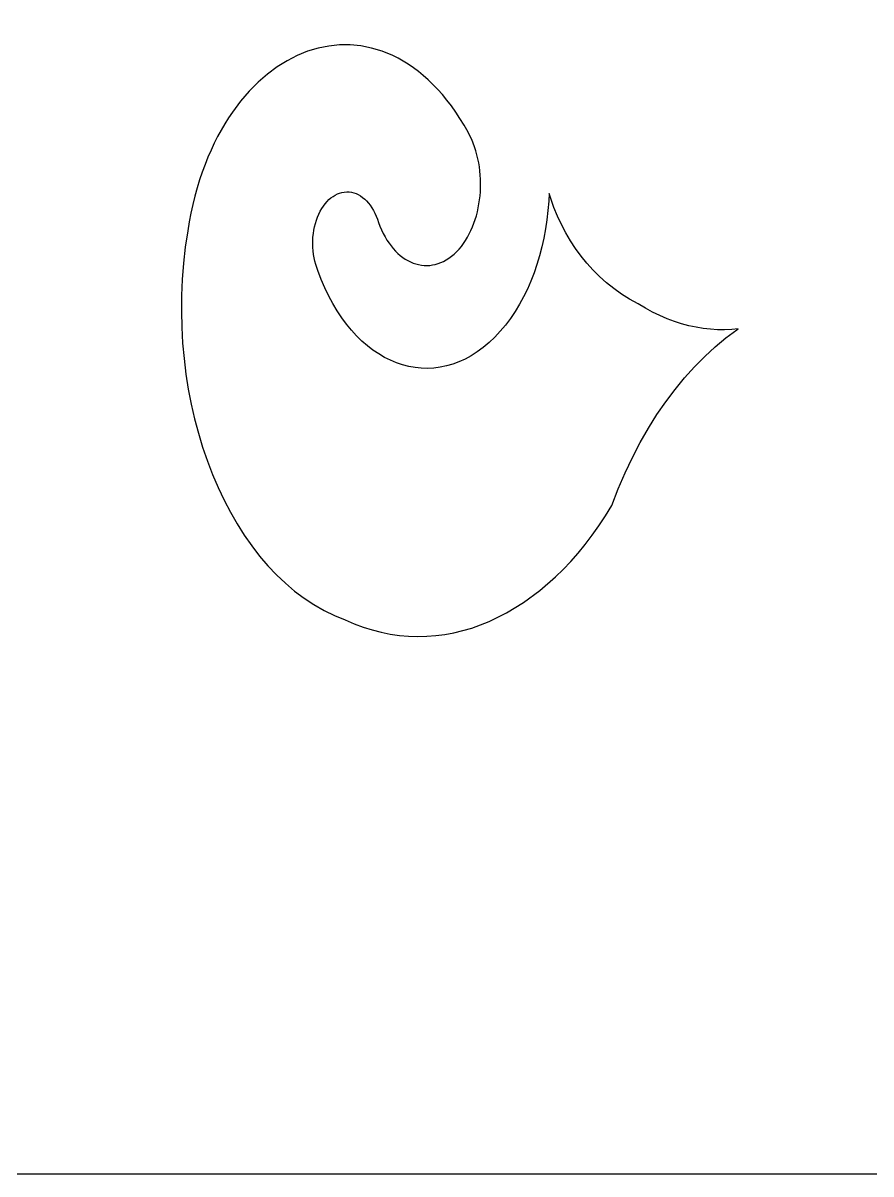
# Model space of a CAD drawing. Header units: centimetres. Extents: x 19.85 to 27, y 2.62 to 9.
# Drawn here: x 21.744 to 22.529, y 2.62 to 3.686 of the extents above; entities that cross this region are included whole.
import ezdxf

# ---------------------------------------------------------------- set-up
doc = ezdxf.new("R2010")
doc.units = ezdxf.units.CM
doc.header["$MEASUREMENT"] = 0
doc.layers.add('layer 1', color=7, linetype='Continuous')

msp = doc.modelspace()

# ---------------------------------------------------------------- linework, layer by layer
at = {"layer": 'layer 1', "color": 250, "lineweight": 30}
for points, knots in [([(26.99842, 2.62034), (26.99842, 2.62034), (19.84833, 2.62034), (19.84833, 2.62034), (19.84833, 2.62034), (19.84833, 2.62034), (19.84833, 9.00077), (19.84833, 9.00077), (19.84833, 9.00077), (19.84833, 9.00077), (26.99978, 9.00077), (26.99978, 9.00077), (26.99978, 9.00077), (26.99978, 9.00077), (26.99978, 2.62034), (26.99978, 2.62034), (26.99978, 2.62034), (26.99978, 2.62034), (26.99842, 2.62034), (26.99842, 2.62034)], [0, 0, 0, 0, 0.1666667, 0.1666667, 0.1666667, 0.1666667, 0.3333333, 0.3333333, 0.3333333, 0.3333333, 0.5, 0.5, 0.5, 0.5, 0.6666667, 0.6666667, 0.6666667, 0.6666667, 1, 1, 1, 1]), ([(22.40617, 3.40276), (22.40617, 3.40276), (22.40486, 3.40189), (22.40486, 3.40189), (22.40486, 3.40189), (22.40486, 3.40189), (22.39473, 3.39433), (22.39473, 3.39433), (22.39473, 3.39433), (22.39473, 3.39433), (22.38482, 3.38611), (22.38482, 3.38611), (22.38482, 3.38611), (22.38482, 3.38611), (22.37514, 3.37723), (22.37514, 3.37723), (22.37514, 3.37723), (22.37514, 3.37723), (22.36572, 3.3677), (22.36572, 3.3677), (22.36572, 3.3677), (22.36572, 3.3677), (22.35656, 3.35755), (22.35656, 3.35755), (22.35656, 3.35755), (22.35656, 3.35755), (22.34769, 3.34676), (22.34769, 3.34676), (22.34769, 3.34676), (22.34769, 3.34676), (22.33913, 3.33536), (22.33913, 3.33536), (22.33913, 3.33536), (22.33913, 3.33536), (22.33088, 3.32335), (22.33088, 3.32335), (22.33088, 3.32335), (22.33088, 3.32335), (22.32296, 3.31075), (22.32296, 3.31075), (22.32296, 3.31075), (22.32296, 3.31075), (22.31541, 3.29757), (22.31541, 3.29757), (22.31541, 3.29757), (22.31541, 3.29757), (22.30823, 3.28381), (22.30823, 3.28381), (22.30823, 3.28381), (22.30823, 3.28381), (22.30143, 3.26949), (22.30143, 3.26949), (22.30143, 3.26949), (22.30143, 3.26949), (22.29504, 3.25461), (22.29504, 3.25461), (22.29504, 3.25461), (22.29504, 3.25461), (22.28907, 3.2392), (22.28907, 3.2392), (22.28907, 3.2392), (22.28907, 3.2392), (22.28322, 3.22967), (22.28322, 3.22967), (22.28322, 3.22967), (22.28322, 3.22967), (22.27715, 3.2205), (22.27715, 3.2205), (22.27715, 3.2205), (22.27715, 3.2205), (22.2709, 3.21169), (22.2709, 3.21169), (22.2709, 3.21169), (22.2709, 3.21169), (22.26446, 3.20324), (22.26446, 3.20324), (22.26446, 3.20324), (22.26446, 3.20324), (22.25784, 3.19516), (22.25784, 3.19516), (22.25784, 3.19516), (22.25784, 3.19516), (22.25105, 3.18746), (22.25105, 3.18746), (22.25105, 3.18746), (22.25105, 3.18746), (22.2441, 3.18013), (22.2441, 3.18013), (22.2441, 3.18013), (22.2441, 3.18013), (22.237, 3.17318), (22.237, 3.17318), (22.237, 3.17318), (22.237, 3.17318), (22.22235, 3.16046), (22.22235, 3.16046), (22.22235, 3.16046), (22.22235, 3.16046), (22.20721, 3.14932), (22.20721, 3.14932), (22.20721, 3.14932), (22.20721, 3.14932), (22.1916, 3.13981), (22.1916, 3.13981), (22.1916, 3.13981), (22.1916, 3.13981), (22.17562, 3.13196), (22.17562, 3.13196), (22.17562, 3.13196), (22.17562, 3.13196), (22.16751, 3.12867), (22.16751, 3.12867), (22.16751, 3.12867), (22.16751, 3.12867), (22.15934, 3.12581), (22.15934, 3.12581), (22.15934, 3.12581), (22.15934, 3.12581), (22.15109, 3.12339), (22.15109, 3.12339), (22.15109, 3.12339), (22.15109, 3.12339), (22.14279, 3.1214), (22.14279, 3.1214), (22.14279, 3.1214), (22.14279, 3.1214), (22.13445, 3.11986), (22.13445, 3.11986), (22.13445, 3.11986), (22.13445, 3.11986), (22.12607, 3.11876), (22.12607, 3.11876), (22.12607, 3.11876), (22.12607, 3.11876), (22.11767, 3.11811), (22.11767, 3.11811), (22.11767, 3.11811), (22.11767, 3.11811), (22.10924, 3.11792), (22.10924, 3.11792), (22.10924, 3.11792), (22.10924, 3.11792), (22.1008, 3.1182), (22.1008, 3.1182), (22.1008, 3.1182), (22.1008, 3.1182), (22.09235, 3.11894), (22.09235, 3.11894), (22.09235, 3.11894), (22.09235, 3.11894), (22.08391, 3.12015), (22.08391, 3.12015), (22.08391, 3.12015), (22.08391, 3.12015), (22.07549, 3.12184), (22.07549, 3.12184), (22.07549, 3.12184), (22.07549, 3.12184), (22.06709, 3.124), (22.06709, 3.124), (22.06709, 3.124), (22.06709, 3.124), (22.05872, 3.12667), (22.05872, 3.12667), (22.05872, 3.12667), (22.05872, 3.12667), (22.05038, 3.1298), (22.05038, 3.1298), (22.05038, 3.1298), (22.05038, 3.1298), (22.0421, 3.13345), (22.0421, 3.13345), (22.0421, 3.13345), (22.0421, 3.13345), (22.0322, 3.13742), (22.0322, 3.13742), (22.0322, 3.13742), (22.0322, 3.13742), (22.02256, 3.14209), (22.02256, 3.14209), (22.02256, 3.14209), (22.02256, 3.14209), (22.01317, 3.14744), (22.01317, 3.14744), (22.01317, 3.14744), (22.01317, 3.14744), (22.00407, 3.15345), (22.00407, 3.15345), (22.00407, 3.15345), (22.00407, 3.15345), (21.99523, 3.16007), (21.99523, 3.16007), (21.99523, 3.16007), (21.99523, 3.16007), (21.98669, 3.16731), (21.98669, 3.16731), (21.98669, 3.16731), (21.98669, 3.16731), (21.97844, 3.17513), (21.97844, 3.17513), (21.97844, 3.17513), (21.97844, 3.17513), (21.97051, 3.18351), (21.97051, 3.18351), (21.97051, 3.18351), (21.97051, 3.18351), (21.96288, 3.19243), (21.96288, 3.19243), (21.96288, 3.19243), (21.96288, 3.19243), (21.95559, 3.20186), (21.95559, 3.20186), (21.95559, 3.20186), (21.95559, 3.20186), (21.94863, 3.21179), (21.94863, 3.21179), (21.94863, 3.21179), (21.94863, 3.21179), (21.94202, 3.22218), (21.94202, 3.22218), (21.94202, 3.22218), (21.94202, 3.22218), (21.93575, 3.23302), (21.93575, 3.23302), (21.93575, 3.23302), (21.93575, 3.23302), (21.92985, 3.24429), (21.92985, 3.24429), (21.92985, 3.24429), (21.92985, 3.24429), (21.92432, 3.25595), (21.92432, 3.25595), (21.92432, 3.25595), (21.92432, 3.25595), (21.91917, 3.268), (21.91917, 3.268), (21.91917, 3.268), (21.91917, 3.268), (21.91441, 3.28039), (21.91441, 3.28039), (21.91441, 3.28039), (21.91441, 3.28039), (21.91006, 3.29313), (21.91006, 3.29313), (21.91006, 3.29313), (21.91006, 3.29313), (21.90611, 3.30617), (21.90611, 3.30617), (21.90611, 3.30617), (21.90611, 3.30617), (21.90258, 3.3195), (21.90258, 3.3195), (21.90258, 3.3195), (21.90258, 3.3195), (21.89948, 3.33309), (21.89948, 3.33309), (21.89948, 3.33309), (21.89948, 3.33309), (21.8968, 3.34692), (21.8968, 3.34692), (21.8968, 3.34692), (21.8968, 3.34692), (21.89459, 3.36098), (21.89459, 3.36098), (21.89459, 3.36098), (21.89459, 3.36098), (21.89282, 3.37523), (21.89282, 3.37523), (21.89282, 3.37523), (21.89282, 3.37523), (21.89152, 3.38964), (21.89152, 3.38964), (21.89152, 3.38964), (21.89152, 3.38964), (21.8907, 3.40422), (21.8907, 3.40422), (21.8907, 3.40422), (21.8907, 3.40422), (21.89036, 3.41891), (21.89036, 3.41891), (21.89036, 3.41891), (21.89036, 3.41891), (21.8905, 3.43372), (21.8905, 3.43372), (21.8905, 3.43372), (21.8905, 3.43372), (21.89114, 3.4486), (21.89114, 3.4486), (21.89114, 3.4486), (21.89114, 3.4486), (21.89231, 3.46354), (21.89231, 3.46354), (21.89231, 3.46354), (21.89231, 3.46354), (21.89399, 3.47852), (21.89399, 3.47852), (21.89399, 3.47852), (21.89399, 3.47852), (21.8962, 3.49351), (21.8962, 3.49351), (21.8962, 3.49351), (21.8962, 3.49351), (21.89762, 3.50183), (21.89762, 3.50183), (21.89762, 3.50183), (21.89762, 3.50183), (21.8992, 3.50997), (21.8992, 3.50997), (21.8992, 3.50997), (21.8992, 3.50997), (21.90097, 3.51792), (21.90097, 3.51792), (21.90097, 3.51792), (21.90097, 3.51792), (21.9029, 3.52568), (21.9029, 3.52568), (21.9029, 3.52568), (21.9029, 3.52568), (21.905, 3.53325), (21.905, 3.53325), (21.905, 3.53325), (21.905, 3.53325), (21.90727, 3.54063), (21.90727, 3.54063), (21.90727, 3.54063), (21.90727, 3.54063), (21.90968, 3.54781), (21.90968, 3.54781), (21.90968, 3.54781), (21.90968, 3.54781), (21.91225, 3.5548), (21.91225, 3.5548), (21.91225, 3.5548), (21.91225, 3.5548), (21.91496, 3.56159), (21.91496, 3.56159), (21.91496, 3.56159), (21.91496, 3.56159), (21.91781, 3.56818), (21.91781, 3.56818), (21.91781, 3.56818), (21.91781, 3.56818), (21.9208, 3.57457), (21.9208, 3.57457), (21.9208, 3.57457), (21.9208, 3.57457), (21.92392, 3.58077), (21.92392, 3.58077), (21.92392, 3.58077), (21.92392, 3.58077), (21.92717, 3.58675), (21.92717, 3.58675), (21.92717, 3.58675), (21.92717, 3.58675), (21.93055, 3.59254), (21.93055, 3.59254), (21.93055, 3.59254), (21.93055, 3.59254), (21.93404, 3.5981), (21.93404, 3.5981), (21.93404, 3.5981), (21.93404, 3.5981), (21.93765, 3.60347), (21.93765, 3.60347), (21.93765, 3.60347), (21.93765, 3.60347), (21.9452, 3.61358), (21.9452, 3.61358), (21.9452, 3.61358), (21.9452, 3.61358), (21.95314, 3.62283), (21.95314, 3.62283), (21.95314, 3.62283), (21.95314, 3.62283), (21.96145, 3.63122), (21.96145, 3.63122), (21.96145, 3.63122), (21.96145, 3.63122), (21.97009, 3.63873), (21.97009, 3.63873), (21.97009, 3.63873), (21.97009, 3.63873), (21.97902, 3.64535), (21.97902, 3.64535), (21.97902, 3.64535), (21.97902, 3.64535), (21.98821, 3.65106), (21.98821, 3.65106), (21.98821, 3.65106), (21.98821, 3.65106), (21.99763, 3.65586), (21.99763, 3.65586), (21.99763, 3.65586), (21.99763, 3.65586), (22.00722, 3.65973), (22.00722, 3.65973), (22.00722, 3.65973), (22.00722, 3.65973), (22.01696, 3.66266), (22.01696, 3.66266), (22.01696, 3.66266), (22.01696, 3.66266), (22.02681, 3.66463), (22.02681, 3.66463), (22.02681, 3.66463), (22.02681, 3.66463), (22.03675, 3.66564), (22.03675, 3.66564), (22.03675, 3.66564), (22.03675, 3.66564), (22.04671, 3.66566), (22.04671, 3.66566), (22.04671, 3.66566), (22.04671, 3.66566), (22.05668, 3.6647), (22.05668, 3.6647), (22.05668, 3.6647), (22.05668, 3.6647), (22.06661, 3.66273), (22.06661, 3.66273), (22.06661, 3.66273), (22.06661, 3.66273), (22.07647, 3.65973), (22.07647, 3.65973), (22.07647, 3.65973), (22.07647, 3.65973), (22.08623, 3.65571), (22.08623, 3.65571), (22.08623, 3.65571), (22.08623, 3.65571), (22.09105, 3.6533), (22.09105, 3.6533), (22.09105, 3.6533), (22.09105, 3.6533), (22.09583, 3.65064), (22.09583, 3.65064), (22.09583, 3.65064), (22.09583, 3.65064), (22.10058, 3.64771), (22.10058, 3.64771), (22.10058, 3.64771), (22.10058, 3.64771), (22.10527, 3.64452), (22.10527, 3.64452), (22.10527, 3.64452), (22.10527, 3.64452), (22.1099, 3.64105), (22.1099, 3.64105), (22.1099, 3.64105), (22.1099, 3.64105), (22.11447, 3.63732), (22.11447, 3.63732), (22.11447, 3.63732), (22.11447, 3.63732), (22.11899, 3.63332), (22.11899, 3.63332), (22.11899, 3.63332), (22.11899, 3.63332), (22.12343, 3.62904), (22.12343, 3.62904), (22.12343, 3.62904), (22.12343, 3.62904), (22.1278, 3.62449), (22.1278, 3.62449), (22.1278, 3.62449), (22.1278, 3.62449), (22.1321, 3.61966), (22.1321, 3.61966), (22.1321, 3.61966), (22.1321, 3.61966), (22.13631, 3.61456), (22.13631, 3.61456), (22.13631, 3.61456), (22.13631, 3.61456), (22.14044, 3.60918), (22.14044, 3.60918), (22.14044, 3.60918), (22.14044, 3.60918), (22.14447, 3.60352), (22.14447, 3.60352), (22.14447, 3.60352), (22.14447, 3.60352), (22.14841, 3.59757), (22.14841, 3.59757), (22.14841, 3.59757), (22.14841, 3.59757), (22.15225, 3.59135), (22.15225, 3.59135), (22.15225, 3.59135), (22.15225, 3.59135), (22.15598, 3.58483), (22.15598, 3.58483), (22.15598, 3.58483), (22.15598, 3.58483), (22.1577, 3.58157), (22.1577, 3.58157), (22.1577, 3.58157), (22.1577, 3.58157), (22.15927, 3.5782), (22.15927, 3.5782), (22.15927, 3.5782), (22.15927, 3.5782), (22.1607, 3.57476), (22.1607, 3.57476), (22.1607, 3.57476), (22.1607, 3.57476), (22.162, 3.57124), (22.162, 3.57124), (22.162, 3.57124), (22.162, 3.57124), (22.16316, 3.56765), (22.16316, 3.56765), (22.16316, 3.56765), (22.16316, 3.56765), (22.16418, 3.564), (22.16418, 3.564), (22.16418, 3.564), (22.16418, 3.564), (22.16506, 3.56031), (22.16506, 3.56031), (22.16506, 3.56031), (22.16506, 3.56031), (22.1658, 3.55656), (22.1658, 3.55656), (22.1658, 3.55656), (22.1658, 3.55656), (22.16642, 3.55278), (22.16642, 3.55278), (22.16642, 3.55278), (22.16642, 3.55278), (22.16691, 3.54896), (22.16691, 3.54896), (22.16691, 3.54896), (22.16691, 3.54896), (22.16726, 3.54514), (22.16726, 3.54514), (22.16726, 3.54514), (22.16726, 3.54514), (22.16748, 3.5413), (22.16748, 3.5413), (22.16748, 3.5413), (22.16748, 3.5413), (22.16756, 3.53744), (22.16756, 3.53744), (22.16756, 3.53744), (22.16756, 3.53744), (22.16751, 3.53361), (22.16751, 3.53361), (22.16751, 3.53361), (22.16751, 3.53361), (22.16734, 3.52978), (22.16734, 3.52978), (22.16734, 3.52978), (22.16734, 3.52978), (22.16704, 3.52596), (22.16704, 3.52596), (22.16704, 3.52596), (22.16704, 3.52596), (22.16661, 3.52218), (22.16661, 3.52218), (22.16661, 3.52218), (22.16661, 3.52218), (22.16605, 3.51843), (22.16605, 3.51843), (22.16605, 3.51843), (22.16605, 3.51843), (22.16537, 3.51473), (22.16537, 3.51473), (22.16537, 3.51473), (22.16537, 3.51473), (22.16456, 3.51107), (22.16456, 3.51107), (22.16456, 3.51107), (22.16456, 3.51107), (22.16362, 3.50749), (22.16362, 3.50749), (22.16362, 3.50749), (22.16362, 3.50749), (22.16256, 3.50396), (22.16256, 3.50396), (22.16256, 3.50396), (22.16256, 3.50396), (22.16138, 3.50051), (22.16138, 3.50051), (22.16138, 3.50051), (22.16138, 3.50051), (22.16007, 3.49715), (22.16007, 3.49715), (22.16007, 3.49715), (22.16007, 3.49715), (22.15864, 3.49387), (22.15864, 3.49387), (22.15864, 3.49387), (22.15864, 3.49387), (22.15709, 3.4907), (22.15709, 3.4907), (22.15709, 3.4907), (22.15709, 3.4907), (22.15543, 3.48764), (22.15543, 3.48764), (22.15543, 3.48764), (22.15543, 3.48764), (22.15364, 3.48468), (22.15364, 3.48468), (22.15364, 3.48468), (22.15364, 3.48468), (22.15172, 3.48186), (22.15172, 3.48186), (22.15172, 3.48186), (22.15172, 3.48186), (22.1497, 3.47916), (22.1497, 3.47916), (22.1497, 3.47916), (22.1497, 3.47916), (22.14756, 3.47661), (22.14756, 3.47661), (22.14756, 3.47661), (22.14756, 3.47661), (22.1453, 3.4742), (22.1453, 3.4742), (22.1453, 3.4742), (22.1453, 3.4742), (22.14295, 3.47199), (22.14295, 3.47199), (22.14295, 3.47199), (22.14295, 3.47199), (22.14056, 3.46998), (22.14056, 3.46998), (22.14056, 3.46998), (22.14056, 3.46998), (22.13813, 3.4682), (22.13813, 3.4682), (22.13813, 3.4682), (22.13813, 3.4682), (22.13566, 3.46663), (22.13566, 3.46663), (22.13566, 3.46663), (22.13566, 3.46663), (22.13316, 3.46526), (22.13316, 3.46526), (22.13316, 3.46526), (22.13316, 3.46526), (22.13063, 3.46411), (22.13063, 3.46411), (22.13063, 3.46411), (22.13063, 3.46411), (22.12809, 3.46317), (22.12809, 3.46317), (22.12809, 3.46317), (22.12809, 3.46317), (22.12552, 3.46243), (22.12552, 3.46243), (22.12552, 3.46243), (22.12552, 3.46243), (22.12295, 3.4619), (22.12295, 3.4619), (22.12295, 3.4619), (22.12295, 3.4619), (22.12038, 3.46156), (22.12038, 3.46156), (22.12038, 3.46156), (22.12038, 3.46156), (22.11779, 3.46143), (22.11779, 3.46143), (22.11779, 3.46143), (22.11779, 3.46143), (22.11523, 3.4615), (22.11523, 3.4615), (22.11523, 3.4615), (22.11523, 3.4615), (22.11266, 3.46176), (22.11266, 3.46176), (22.11266, 3.46176), (22.11266, 3.46176), (22.11012, 3.46222), (22.11012, 3.46222), (22.11012, 3.46222), (22.11012, 3.46222), (22.10758, 3.46286), (22.10758, 3.46286), (22.10758, 3.46286), (22.10758, 3.46286), (22.10509, 3.46371), (22.10509, 3.46371), (22.10509, 3.46371), (22.10509, 3.46371), (22.10262, 3.46474), (22.10262, 3.46474), (22.10262, 3.46474), (22.10262, 3.46474), (22.10019, 3.46595), (22.10019, 3.46595), (22.10019, 3.46595), (22.10019, 3.46595), (22.0978, 3.46734), (22.0978, 3.46734), (22.0978, 3.46734), (22.0978, 3.46734), (22.09546, 3.46892), (22.09546, 3.46892), (22.09546, 3.46892), (22.09546, 3.46892), (22.09317, 3.47068), (22.09317, 3.47068), (22.09317, 3.47068), (22.09317, 3.47068), (22.09094, 3.47263), (22.09094, 3.47263), (22.09094, 3.47263), (22.09094, 3.47263), (22.08877, 3.47473), (22.08877, 3.47473), (22.08877, 3.47473), (22.08877, 3.47473), (22.08667, 3.47703), (22.08667, 3.47703), (22.08667, 3.47703), (22.08667, 3.47703), (22.08464, 3.47949), (22.08464, 3.47949), (22.08464, 3.47949), (22.08464, 3.47949), (22.08269, 3.48212), (22.08269, 3.48212), (22.08269, 3.48212), (22.08269, 3.48212), (22.08083, 3.48492), (22.08083, 3.48492), (22.08083, 3.48492), (22.08083, 3.48492), (22.07905, 3.48789), (22.07905, 3.48789), (22.07905, 3.48789), (22.07905, 3.48789), (22.07737, 3.49102), (22.07737, 3.49102), (22.07737, 3.49102), (22.07737, 3.49102), (22.07579, 3.49431), (22.07579, 3.49431), (22.07579, 3.49431), (22.07579, 3.49431), (22.07431, 3.49777), (22.07431, 3.49777), (22.07431, 3.49777), (22.07431, 3.49777), (22.07294, 3.50138), (22.07294, 3.50138), (22.07294, 3.50138), (22.07294, 3.50138), (22.07197, 3.50437), (22.07197, 3.50437), (22.07197, 3.50437), (22.07197, 3.50437), (22.07087, 3.50722), (22.07087, 3.50722), (22.07087, 3.50722), (22.07087, 3.50722), (22.06964, 3.50994), (22.06964, 3.50994), (22.06964, 3.50994), (22.06964, 3.50994), (22.06831, 3.51251), (22.06831, 3.51251), (22.06831, 3.51251), (22.06831, 3.51251), (22.06686, 3.51492), (22.06686, 3.51492), (22.06686, 3.51492), (22.06686, 3.51492), (22.06532, 3.51718), (22.06532, 3.51718), (22.06532, 3.51718), (22.06532, 3.51718), (22.06368, 3.51927), (22.06368, 3.51927), (22.06368, 3.51927), (22.06368, 3.51927), (22.06195, 3.5212), (22.06195, 3.5212), (22.06195, 3.5212), (22.06195, 3.5212), (22.06015, 3.52293), (22.06015, 3.52293), (22.06015, 3.52293), (22.06015, 3.52293), (22.05826, 3.52449), (22.05826, 3.52449), (22.05826, 3.52449), (22.05826, 3.52449), (22.0563, 3.52585), (22.0563, 3.52585), (22.0563, 3.52585), (22.0563, 3.52585), (22.05428, 3.52702), (22.05428, 3.52702), (22.05428, 3.52702), (22.05428, 3.52702), (22.05221, 3.52798), (22.05221, 3.52798), (22.05221, 3.52798), (22.05221, 3.52798), (22.05008, 3.52872), (22.05008, 3.52872), (22.05008, 3.52872), (22.05008, 3.52872), (22.0479, 3.52925), (22.0479, 3.52925), (22.0479, 3.52925), (22.0479, 3.52925), (22.0457, 3.52956), (22.0457, 3.52956), (22.0457, 3.52956), (22.0457, 3.52956), (22.04348, 3.52963), (22.04348, 3.52963), (22.04348, 3.52963), (22.04348, 3.52963), (22.04128, 3.52948), (22.04128, 3.52948), (22.04128, 3.52948), (22.04128, 3.52948), (22.03911, 3.52911), (22.03911, 3.52911), (22.03911, 3.52911), (22.03911, 3.52911), (22.03698, 3.52851), (22.03698, 3.52851), (22.03698, 3.52851), (22.03698, 3.52851), (22.03488, 3.5277), (22.03488, 3.5277), (22.03488, 3.5277), (22.03488, 3.5277), (22.03283, 3.52668), (22.03283, 3.52668), (22.03283, 3.52668), (22.03283, 3.52668), (22.03083, 3.52546), (22.03083, 3.52546), (22.03083, 3.52546), (22.03083, 3.52546), (22.02891, 3.52405), (22.02891, 3.52405), (22.02891, 3.52405), (22.02891, 3.52405), (22.02705, 3.52244), (22.02705, 3.52244), (22.02705, 3.52244), (22.02705, 3.52244), (22.02526, 3.52065), (22.02526, 3.52065), (22.02526, 3.52065), (22.02526, 3.52065), (22.02355, 3.51866), (22.02355, 3.51866), (22.02355, 3.51866), (22.02355, 3.51866), (22.02193, 3.51651), (22.02193, 3.51651), (22.02193, 3.51651), (22.02193, 3.51651), (22.02041, 3.51419), (22.02041, 3.51419), (22.02041, 3.51419), (22.02041, 3.51419), (22.01899, 3.5117), (22.01899, 3.5117), (22.01899, 3.5117), (22.01899, 3.5117), (22.01768, 3.50907), (22.01768, 3.50907), (22.01768, 3.50907), (22.01768, 3.50907), (22.01647, 3.50626), (22.01647, 3.50626), (22.01647, 3.50626), (22.01647, 3.50626), (22.01541, 3.50334), (22.01541, 3.50334), (22.01541, 3.50334), (22.01541, 3.50334), (22.01449, 3.50034), (22.01449, 3.50034), (22.01449, 3.50034), (22.01449, 3.50034), (22.01372, 3.49729), (22.01372, 3.49729), (22.01372, 3.49729), (22.01372, 3.49729), (22.01309, 3.49417), (22.01309, 3.49417), (22.01309, 3.49417), (22.01309, 3.49417), (22.01261, 3.49101), (22.01261, 3.49101), (22.01261, 3.49101), (22.01261, 3.49101), (22.01226, 3.48782), (22.01226, 3.48782), (22.01226, 3.48782), (22.01226, 3.48782), (22.01207, 3.4846), (22.01207, 3.4846), (22.01207, 3.4846), (22.01207, 3.4846), (22.01203, 3.48138), (22.01203, 3.48138), (22.01203, 3.48138), (22.01203, 3.48138), (22.01211, 3.47816), (22.01211, 3.47816), (22.01211, 3.47816), (22.01211, 3.47816), (22.01236, 3.47495), (22.01236, 3.47495), (22.01236, 3.47495), (22.01236, 3.47495), (22.01275, 3.47177), (22.01275, 3.47177), (22.01275, 3.47177), (22.01275, 3.47177), (22.01327, 3.46864), (22.01327, 3.46864), (22.01327, 3.46864), (22.01327, 3.46864), (22.01395, 3.46554), (22.01395, 3.46554), (22.01395, 3.46554), (22.01395, 3.46554), (22.01478, 3.46251), (22.01478, 3.46251), (22.01478, 3.46251), (22.01478, 3.46251), (22.01573, 3.45954), (22.01573, 3.45954), (22.01573, 3.45954), (22.01573, 3.45954), (22.01685, 3.45666), (22.01685, 3.45666), (22.01685, 3.45666), (22.01685, 3.45666), (22.01995, 3.44847), (22.01995, 3.44847), (22.01995, 3.44847), (22.01995, 3.44847), (22.02329, 3.44065), (22.02329, 3.44065), (22.02329, 3.44065), (22.02329, 3.44065), (22.02687, 3.43319), (22.02687, 3.43319), (22.02687, 3.43319), (22.02687, 3.43319), (22.03068, 3.4261), (22.03068, 3.4261), (22.03068, 3.4261), (22.03068, 3.4261), (22.0347, 3.41937), (22.0347, 3.41937), (22.0347, 3.41937), (22.0347, 3.41937), (22.03892, 3.41303), (22.03892, 3.41303), (22.03892, 3.41303), (22.03892, 3.41303), (22.04334, 3.40708), (22.04334, 3.40708), (22.04334, 3.40708), (22.04334, 3.40708), (22.04793, 3.40149), (22.04793, 3.40149), (22.04793, 3.40149), (22.04793, 3.40149), (22.05268, 3.39632), (22.05268, 3.39632), (22.05268, 3.39632), (22.05268, 3.39632), (22.0576, 3.39153), (22.0576, 3.39153), (22.0576, 3.39153), (22.0576, 3.39153), (22.06265, 3.38714), (22.06265, 3.38714), (22.06265, 3.38714), (22.06265, 3.38714), (22.06784, 3.38315), (22.06784, 3.38315), (22.06784, 3.38315), (22.06784, 3.38315), (22.07314, 3.37957), (22.07314, 3.37957), (22.07314, 3.37957), (22.07314, 3.37957), (22.07855, 3.37641), (22.07855, 3.37641), (22.07855, 3.37641), (22.07855, 3.37641), (22.08405, 3.37366), (22.08405, 3.37366), (22.08405, 3.37366), (22.08405, 3.37366), (22.08964, 3.37134), (22.08964, 3.37134), (22.08964, 3.37134), (22.08964, 3.37134), (22.0953, 3.36944), (22.0953, 3.36944), (22.0953, 3.36944), (22.0953, 3.36944), (22.10102, 3.36797), (22.10102, 3.36797), (22.10102, 3.36797), (22.10102, 3.36797), (22.10678, 3.36693), (22.10678, 3.36693), (22.10678, 3.36693), (22.10678, 3.36693), (22.11258, 3.36634), (22.11258, 3.36634), (22.11258, 3.36634), (22.11258, 3.36634), (22.11841, 3.36619), (22.11841, 3.36619), (22.11841, 3.36619), (22.11841, 3.36619), (22.12425, 3.36649), (22.12425, 3.36649), (22.12425, 3.36649), (22.12425, 3.36649), (22.13008, 3.36724), (22.13008, 3.36724), (22.13008, 3.36724), (22.13008, 3.36724), (22.13591, 3.36845), (22.13591, 3.36845), (22.13591, 3.36845), (22.13591, 3.36845), (22.14172, 3.37012), (22.14172, 3.37012), (22.14172, 3.37012), (22.14172, 3.37012), (22.14748, 3.37226), (22.14748, 3.37226), (22.14748, 3.37226), (22.14748, 3.37226), (22.15321, 3.37486), (22.15321, 3.37486), (22.15321, 3.37486), (22.15321, 3.37486), (22.15886, 3.37794), (22.15886, 3.37794), (22.15886, 3.37794), (22.15886, 3.37794), (22.16445, 3.3815), (22.16445, 3.3815), (22.16445, 3.3815), (22.16445, 3.3815), (22.16996, 3.38555), (22.16996, 3.38555), (22.16996, 3.38555), (22.16996, 3.38555), (22.17538, 3.39009), (22.17538, 3.39009), (22.17538, 3.39009), (22.17538, 3.39009), (22.18068, 3.39511), (22.18068, 3.39511), (22.18068, 3.39511), (22.18068, 3.39511), (22.1858, 3.40056), (22.1858, 3.40056), (22.1858, 3.40056), (22.1858, 3.40056), (22.19065, 3.40634), (22.19065, 3.40634), (22.19065, 3.40634), (22.19065, 3.40634), (22.19524, 3.41244), (22.19524, 3.41244), (22.19524, 3.41244), (22.19524, 3.41244), (22.19957, 3.41884), (22.19957, 3.41884), (22.19957, 3.41884), (22.19957, 3.41884), (22.20362, 3.42552), (22.20362, 3.42552), (22.20362, 3.42552), (22.20362, 3.42552), (22.20739, 3.43246), (22.20739, 3.43246), (22.20739, 3.43246), (22.20739, 3.43246), (22.21091, 3.43964), (22.21091, 3.43964), (22.21091, 3.43964), (22.21091, 3.43964), (22.21414, 3.44705), (22.21414, 3.44705), (22.21414, 3.44705), (22.21414, 3.44705), (22.2171, 3.45467), (22.2171, 3.45467), (22.2171, 3.45467), (22.2171, 3.45467), (22.21978, 3.46249), (22.21978, 3.46249), (22.21978, 3.46249), (22.21978, 3.46249), (22.22218, 3.47046), (22.22218, 3.47046), (22.22218, 3.47046), (22.22218, 3.47046), (22.2243, 3.4786), (22.2243, 3.4786), (22.2243, 3.4786), (22.2243, 3.4786), (22.22614, 3.48686), (22.22614, 3.48686), (22.22614, 3.48686), (22.22614, 3.48686), (22.22768, 3.49525), (22.22768, 3.49525), (22.22768, 3.49525), (22.22768, 3.49525), (22.22895, 3.50374), (22.22895, 3.50374), (22.22895, 3.50374), (22.22895, 3.50374), (22.22993, 3.5123), (22.22993, 3.5123), (22.22993, 3.5123), (22.22993, 3.5123), (22.23061, 3.52093), (22.23061, 3.52093), (22.23061, 3.52093), (22.23061, 3.52093), (22.23094, 3.52813), (22.23094, 3.52813), (22.23094, 3.52813), (22.23094, 3.52813), (22.23248, 3.52336), (22.23248, 3.52336), (22.23248, 3.52336), (22.23248, 3.52336), (22.23552, 3.51515), (22.23552, 3.51515), (22.23552, 3.51515), (22.23552, 3.51515), (22.23888, 3.50711), (22.23888, 3.50711), (22.23888, 3.50711), (22.23888, 3.50711), (22.24255, 3.49927), (22.24255, 3.49927), (22.24255, 3.49927), (22.24255, 3.49927), (22.24656, 3.49164), (22.24656, 3.49164), (22.24656, 3.49164), (22.24656, 3.49164), (22.2509, 3.48423), (22.2509, 3.48423), (22.2509, 3.48423), (22.2509, 3.48423), (22.25558, 3.47707), (22.25558, 3.47707), (22.25558, 3.47707), (22.25558, 3.47707), (22.2606, 3.47015), (22.2606, 3.47015), (22.2606, 3.47015), (22.2606, 3.47015), (22.26596, 3.46352), (22.26596, 3.46352), (22.26596, 3.46352), (22.26596, 3.46352), (22.27167, 3.45717), (22.27167, 3.45717), (22.27167, 3.45717), (22.27167, 3.45717), (22.27774, 3.45113), (22.27774, 3.45113), (22.27774, 3.45113), (22.27774, 3.45113), (22.28416, 3.44542), (22.28416, 3.44542), (22.28416, 3.44542), (22.28416, 3.44542), (22.29094, 3.44004), (22.29094, 3.44004), (22.29094, 3.44004), (22.29094, 3.44004), (22.29809, 3.43501), (22.29809, 3.43501), (22.29809, 3.43501), (22.29809, 3.43501), (22.30559, 3.43035), (22.30559, 3.43035), (22.30559, 3.43035), (22.30559, 3.43035), (22.31347, 3.42608), (22.31347, 3.42608), (22.31347, 3.42608), (22.31347, 3.42608), (22.32016, 3.42201), (22.32016, 3.42201), (22.32016, 3.42201), (22.32016, 3.42201), (22.32687, 3.41833), (22.32687, 3.41833), (22.32687, 3.41833), (22.32687, 3.41833), (22.33359, 3.41505), (22.33359, 3.41505), (22.33359, 3.41505), (22.33359, 3.41505), (22.3403, 3.41213), (22.3403, 3.41213), (22.3403, 3.41213), (22.3403, 3.41213), (22.34702, 3.4096), (22.34702, 3.4096), (22.34702, 3.4096), (22.34702, 3.4096), (22.35373, 3.40744), (22.35373, 3.40744), (22.35373, 3.40744), (22.35373, 3.40744), (22.36042, 3.40564), (22.36042, 3.40564), (22.36042, 3.40564), (22.36042, 3.40564), (22.36712, 3.4042), (22.36712, 3.4042), (22.36712, 3.4042), (22.36712, 3.4042), (22.37378, 3.40312), (22.37378, 3.40312), (22.37378, 3.40312), (22.37378, 3.40312), (22.38043, 3.40238), (22.38043, 3.40238), (22.38043, 3.40238), (22.38043, 3.40238), (22.38704, 3.40198), (22.38704, 3.40198), (22.38704, 3.40198), (22.38704, 3.40198), (22.39361, 3.40192), (22.39361, 3.40192), (22.39361, 3.40192), (22.39361, 3.40192), (22.40015, 3.4022), (22.40015, 3.4022), (22.40015, 3.4022), (22.40015, 3.4022), (22.40617, 3.40276), (22.40617, 3.40276)], [0, 0, 0, 0, 0.0031646, 0.0031646, 0.0031646, 0.0031646, 0.0063291, 0.0063291, 0.0063291, 0.0063291, 0.0094937, 0.0094937, 0.0094937, 0.0094937, 0.0126582, 0.0126582, 0.0126582, 0.0126582, 0.0158228, 0.0158228, 0.0158228, 0.0158228, 0.0189873, 0.0189873, 0.0189873, 0.0189873, 0.0221519, 0.0221519, 0.0221519, 0.0221519, 0.0253165, 0.0253165, 0.0253165, 0.0253165, 0.028481, 0.028481, 0.028481, 0.028481, 0.0316456, 0.0316456, 0.0316456, 0.0316456, 0.0348101, 0.0348101, 0.0348101, 0.0348101, 0.0379747, 0.0379747, 0.0379747, 0.0379747, 0.0411392, 0.0411392, 0.0411392, 0.0411392, 0.0443038, 0.0443038, 0.0443038, 0.0443038, 0.0474684, 0.0474684, 0.0474684, 0.0474684, 0.0506329, 0.0506329, 0.0506329, 0.0506329, 0.0537975, 0.0537975, 0.0537975, 0.0537975, 0.056962, 0.056962, 0.056962, 0.056962, 0.0601266, 0.0601266, 0.0601266, 0.0601266, 0.0632911, 0.0632911, 0.0632911, 0.0632911, 0.0664557, 0.0664557, 0.0664557, 0.0664557, 0.0696203, 0.0696203, 0.0696203, 0.0696203, 0.0727848, 0.0727848, 0.0727848, 0.0727848, 0.0759494, 0.0759494, 0.0759494, 0.0759494, 0.0791139, 0.0791139, 0.0791139, 0.0791139, 0.0822785, 0.0822785, 0.0822785, 0.0822785, 0.085443, 0.085443, 0.085443, 0.085443, 0.0886076, 0.0886076, 0.0886076, 0.0886076, 0.0917722, 0.0917722, 0.0917722, 0.0917722, 0.0949367, 0.0949367, 0.0949367, 0.0949367, 0.0981013, 0.0981013, 0.0981013, 0.0981013, 0.1012658, 0.1012658, 0.1012658, 0.1012658, 0.1044304, 0.1044304, 0.1044304, 0.1044304, 0.1075949, 0.1075949, 0.1075949, 0.1075949, 0.1107595, 0.1107595, 0.1107595, 0.1107595, 0.1139241, 0.1139241, 0.1139241, 0.1139241, 0.1170886, 0.1170886, 0.1170886, 0.1170886, 0.1202532, 0.1202532, 0.1202532, 0.1202532, 0.1234177, 0.1234177, 0.1234177, 0.1234177, 0.1265823, 0.1265823, 0.1265823, 0.1265823, 0.1297468, 0.1297468, 0.1297468, 0.1297468, 0.1329114, 0.1329114, 0.1329114, 0.1329114, 0.1360759, 0.1360759, 0.1360759, 0.1360759, 0.1392405, 0.1392405, 0.1392405, 0.1392405, 0.1424051, 0.1424051, 0.1424051, 0.1424051, 0.1455696, 0.1455696, 0.1455696, 0.1455696, 0.1487342, 0.1487342, 0.1487342, 0.1487342, 0.1518987, 0.1518987, 0.1518987, 0.1518987, 0.1550633, 0.1550633, 0.1550633, 0.1550633, 0.1582278, 0.1582278, 0.1582278, 0.1582278, 0.1613924, 0.1613924, 0.1613924, 0.1613924, 0.164557, 0.164557, 0.164557, 0.164557, 0.1677215, 0.1677215, 0.1677215, 0.1677215, 0.1708861, 0.1708861, 0.1708861, 0.1708861, 0.1740506, 0.1740506, 0.1740506, 0.1740506, 0.1772152, 0.1772152, 0.1772152, 0.1772152, 0.1803797, 0.1803797, 0.1803797, 0.1803797, 0.1835443, 0.1835443, 0.1835443, 0.1835443, 0.1867089, 0.1867089, 0.1867089, 0.1867089, 0.1898734, 0.1898734, 0.1898734, 0.1898734, 0.193038, 0.193038, 0.193038, 0.193038, 0.1962025, 0.1962025, 0.1962025, 0.1962025, 0.1993671, 0.1993671, 0.1993671, 0.1993671, 0.2025316, 0.2025316, 0.2025316, 0.2025316, 0.2056962, 0.2056962, 0.2056962, 0.2056962, 0.2088608, 0.2088608, 0.2088608, 0.2088608, 0.2120253, 0.2120253, 0.2120253, 0.2120253, 0.2151899, 0.2151899, 0.2151899, 0.2151899, 0.2183544, 0.2183544, 0.2183544, 0.2183544, 0.221519, 0.221519, 0.221519, 0.221519, 0.2246835, 0.2246835, 0.2246835, 0.2246835, 0.2278481, 0.2278481, 0.2278481, 0.2278481, 0.2310127, 0.2310127, 0.2310127, 0.2310127, 0.2341772, 0.2341772, 0.2341772, 0.2341772, 0.2373418, 0.2373418, 0.2373418, 0.2373418, 0.2405063, 0.2405063, 0.2405063, 0.2405063, 0.2436709, 0.2436709, 0.2436709, 0.2436709, 0.2468354, 0.2468354, 0.2468354, 0.2468354, 0.25, 0.25, 0.25, 0.25, 0.2531646, 0.2531646, 0.2531646, 0.2531646, 0.2563291, 0.2563291, 0.2563291, 0.2563291, 0.2594937, 0.2594937, 0.2594937, 0.2594937, 0.2626582, 0.2626582, 0.2626582, 0.2626582, 0.2658228, 0.2658228, 0.2658228, 0.2658228, 0.2689873, 0.2689873, 0.2689873, 0.2689873, 0.2721519, 0.2721519, 0.2721519, 0.2721519, 0.2753165, 0.2753165, 0.2753165, 0.2753165, 0.278481, 0.278481, 0.278481, 0.278481, 0.2816456, 0.2816456, 0.2816456, 0.2816456, 0.2848101, 0.2848101, 0.2848101, 0.2848101, 0.2879747, 0.2879747, 0.2879747, 0.2879747, 0.2911392, 0.2911392, 0.2911392, 0.2911392, 0.2943038, 0.2943038, 0.2943038, 0.2943038, 0.2974684, 0.2974684, 0.2974684, 0.2974684, 0.3006329, 0.3006329, 0.3006329, 0.3006329, 0.3037975, 0.3037975, 0.3037975, 0.3037975, 0.306962, 0.306962, 0.306962, 0.306962, 0.3101266, 0.3101266, 0.3101266, 0.3101266, 0.3132911, 0.3132911, 0.3132911, 0.3132911, 0.3164557, 0.3164557, 0.3164557, 0.3164557, 0.3196203, 0.3196203, 0.3196203, 0.3196203, 0.3227848, 0.3227848, 0.3227848, 0.3227848, 0.3259494, 0.3259494, 0.3259494, 0.3259494, 0.3291139, 0.3291139, 0.3291139, 0.3291139, 0.3322785, 0.3322785, 0.3322785, 0.3322785, 0.335443, 0.335443, 0.335443, 0.335443, 0.3386076, 0.3386076, 0.3386076, 0.3386076, 0.3417722, 0.3417722, 0.3417722, 0.3417722, 0.3449367, 0.3449367, 0.3449367, 0.3449367, 0.3481013, 0.3481013, 0.3481013, 0.3481013, 0.3512658, 0.3512658, 0.3512658, 0.3512658, 0.3544304, 0.3544304, 0.3544304, 0.3544304, 0.3575949, 0.3575949, 0.3575949, 0.3575949, 0.3607595, 0.3607595, 0.3607595, 0.3607595, 0.3639241, 0.3639241, 0.3639241, 0.3639241, 0.3670886, 0.3670886, 0.3670886, 0.3670886, 0.3702532, 0.3702532, 0.3702532, 0.3702532, 0.3734177, 0.3734177, 0.3734177, 0.3734177, 0.3765823, 0.3765823, 0.3765823, 0.3765823, 0.3797468, 0.3797468, 0.3797468, 0.3797468, 0.3829114, 0.3829114, 0.3829114, 0.3829114, 0.3860759, 0.3860759, 0.3860759, 0.3860759, 0.3892405, 0.3892405, 0.3892405, 0.3892405, 0.3924051, 0.3924051, 0.3924051, 0.3924051, 0.3955696, 0.3955696, 0.3955696, 0.3955696, 0.3987342, 0.3987342, 0.3987342, 0.3987342, 0.4018987, 0.4018987, 0.4018987, 0.4018987, 0.4050633, 0.4050633, 0.4050633, 0.4050633, 0.4082278, 0.4082278, 0.4082278, 0.4082278, 0.4113924, 0.4113924, 0.4113924, 0.4113924, 0.414557, 0.414557, 0.414557, 0.414557, 0.4177215, 0.4177215, 0.4177215, 0.4177215, 0.4208861, 0.4208861, 0.4208861, 0.4208861, 0.4240506, 0.4240506, 0.4240506, 0.4240506, 0.4272152, 0.4272152, 0.4272152, 0.4272152, 0.4303797, 0.4303797, 0.4303797, 0.4303797, 0.4335443, 0.4335443, 0.4335443, 0.4335443, 0.4367089, 0.4367089, 0.4367089, 0.4367089, 0.4398734, 0.4398734, 0.4398734, 0.4398734, 0.443038, 0.443038, 0.443038, 0.443038, 0.4462025, 0.4462025, 0.4462025, 0.4462025, 0.4493671, 0.4493671, 0.4493671, 0.4493671, 0.4525316, 0.4525316, 0.4525316, 0.4525316, 0.4556962, 0.4556962, 0.4556962, 0.4556962, 0.4588608, 0.4588608, 0.4588608, 0.4588608, 0.4620253, 0.4620253, 0.4620253, 0.4620253, 0.4651899, 0.4651899, 0.4651899, 0.4651899, 0.4683544, 0.4683544, 0.4683544, 0.4683544, 0.471519, 0.471519, 0.471519, 0.471519, 0.4746835, 0.4746835, 0.4746835, 0.4746835, 0.4778481, 0.4778481, 0.4778481, 0.4778481, 0.4810127, 0.4810127, 0.4810127, 0.4810127, 0.4841772, 0.4841772, 0.4841772, 0.4841772, 0.4873418, 0.4873418, 0.4873418, 0.4873418, 0.4905063, 0.4905063, 0.4905063, 0.4905063, 0.4936709, 0.4936709, 0.4936709, 0.4936709, 0.4968354, 0.4968354, 0.4968354, 0.4968354, 0.5, 0.5, 0.5, 0.5, 0.5031646, 0.5031646, 0.5031646, 0.5031646, 0.5063291, 0.5063291, 0.5063291, 0.5063291, 0.5094937, 0.5094937, 0.5094937, 0.5094937, 0.5126582, 0.5126582, 0.5126582, 0.5126582, 0.5158228, 0.5158228, 0.5158228, 0.5158228, 0.5189873, 0.5189873, 0.5189873, 0.5189873, 0.5221519, 0.5221519, 0.5221519, 0.5221519, 0.5253165, 0.5253165, 0.5253165, 0.5253165, 0.528481, 0.528481, 0.528481, 0.528481, 0.5316456, 0.5316456, 0.5316456, 0.5316456, 0.5348101, 0.5348101, 0.5348101, 0.5348101, 0.5379747, 0.5379747, 0.5379747, 0.5379747, 0.5411392, 0.5411392, 0.5411392, 0.5411392, 0.5443038, 0.5443038, 0.5443038, 0.5443038, 0.5474684, 0.5474684, 0.5474684, 0.5474684, 0.5506329, 0.5506329, 0.5506329, 0.5506329, 0.5537975, 0.5537975, 0.5537975, 0.5537975, 0.556962, 0.556962, 0.556962, 0.556962, 0.5601266, 0.5601266, 0.5601266, 0.5601266, 0.5632911, 0.5632911, 0.5632911, 0.5632911, 0.5664557, 0.5664557, 0.5664557, 0.5664557, 0.5696203, 0.5696203, 0.5696203, 0.5696203, 0.5727848, 0.5727848, 0.5727848, 0.5727848, 0.5759494, 0.5759494, 0.5759494, 0.5759494, 0.5791139, 0.5791139, 0.5791139, 0.5791139, 0.5822785, 0.5822785, 0.5822785, 0.5822785, 0.585443, 0.585443, 0.585443, 0.585443, 0.5886076, 0.5886076, 0.5886076, 0.5886076, 0.5917722, 0.5917722, 0.5917722, 0.5917722, 0.5949367, 0.5949367, 0.5949367, 0.5949367, 0.5981013, 0.5981013, 0.5981013, 0.5981013, 0.6012658, 0.6012658, 0.6012658, 0.6012658, 0.6044304, 0.6044304, 0.6044304, 0.6044304, 0.6075949, 0.6075949, 0.6075949, 0.6075949, 0.6107595, 0.6107595, 0.6107595, 0.6107595, 0.6139241, 0.6139241, 0.6139241, 0.6139241, 0.6170886, 0.6170886, 0.6170886, 0.6170886, 0.6202532, 0.6202532, 0.6202532, 0.6202532, 0.6234177, 0.6234177, 0.6234177, 0.6234177, 0.6265823, 0.6265823, 0.6265823, 0.6265823, 0.6297468, 0.6297468, 0.6297468, 0.6297468, 0.6329114, 0.6329114, 0.6329114, 0.6329114, 0.6360759, 0.6360759, 0.6360759, 0.6360759, 0.6392405, 0.6392405, 0.6392405, 0.6392405, 0.6424051, 0.6424051, 0.6424051, 0.6424051, 0.6455696, 0.6455696, 0.6455696, 0.6455696, 0.6487342, 0.6487342, 0.6487342, 0.6487342, 0.6518987, 0.6518987, 0.6518987, 0.6518987, 0.6550633, 0.6550633, 0.6550633, 0.6550633, 0.6582278, 0.6582278, 0.6582278, 0.6582278, 0.6613924, 0.6613924, 0.6613924, 0.6613924, 0.664557, 0.664557, 0.664557, 0.664557, 0.6677215, 0.6677215, 0.6677215, 0.6677215, 0.6708861, 0.6708861, 0.6708861, 0.6708861, 0.6740506, 0.6740506, 0.6740506, 0.6740506, 0.6772152, 0.6772152, 0.6772152, 0.6772152, 0.6803797, 0.6803797, 0.6803797, 0.6803797, 0.6835443, 0.6835443, 0.6835443, 0.6835443, 0.6867089, 0.6867089, 0.6867089, 0.6867089, 0.6898734, 0.6898734, 0.6898734, 0.6898734, 0.693038, 0.693038, 0.693038, 0.693038, 0.6962025, 0.6962025, 0.6962025, 0.6962025, 0.6993671, 0.6993671, 0.6993671, 0.6993671, 0.7025316, 0.7025316, 0.7025316, 0.7025316, 0.7056962, 0.7056962, 0.7056962, 0.7056962, 0.7088608, 0.7088608, 0.7088608, 0.7088608, 0.7120253, 0.7120253, 0.7120253, 0.7120253, 0.7151899, 0.7151899, 0.7151899, 0.7151899, 0.7183544, 0.7183544, 0.7183544, 0.7183544, 0.721519, 0.721519, 0.721519, 0.721519, 0.7246835, 0.7246835, 0.7246835, 0.7246835, 0.7278481, 0.7278481, 0.7278481, 0.7278481, 0.7310127, 0.7310127, 0.7310127, 0.7310127, 0.7341772, 0.7341772, 0.7341772, 0.7341772, 0.7373418, 0.7373418, 0.7373418, 0.7373418, 0.7405063, 0.7405063, 0.7405063, 0.7405063, 0.7436709, 0.7436709, 0.7436709, 0.7436709, 0.7468354, 0.7468354, 0.7468354, 0.7468354, 0.75, 0.75, 0.75, 0.75, 0.7531646, 0.7531646, 0.7531646, 0.7531646, 0.7563291, 0.7563291, 0.7563291, 0.7563291, 0.7594937, 0.7594937, 0.7594937, 0.7594937, 0.7626582, 0.7626582, 0.7626582, 0.7626582, 0.7658228, 0.7658228, 0.7658228, 0.7658228, 0.7689873, 0.7689873, 0.7689873, 0.7689873, 0.7721519, 0.7721519, 0.7721519, 0.7721519, 0.7753165, 0.7753165, 0.7753165, 0.7753165, 0.778481, 0.778481, 0.778481, 0.778481, 0.7816456, 0.7816456, 0.7816456, 0.7816456, 0.7848101, 0.7848101, 0.7848101, 0.7848101, 0.7879747, 0.7879747, 0.7879747, 0.7879747, 0.7911392, 0.7911392, 0.7911392, 0.7911392, 0.7943038, 0.7943038, 0.7943038, 0.7943038, 0.7974684, 0.7974684, 0.7974684, 0.7974684, 0.8006329, 0.8006329, 0.8006329, 0.8006329, 0.8037975, 0.8037975, 0.8037975, 0.8037975, 0.806962, 0.806962, 0.806962, 0.806962, 0.8101266, 0.8101266, 0.8101266, 0.8101266, 0.8132911, 0.8132911, 0.8132911, 0.8132911, 0.8164557, 0.8164557, 0.8164557, 0.8164557, 0.8196203, 0.8196203, 0.8196203, 0.8196203, 0.8227848, 0.8227848, 0.8227848, 0.8227848, 0.8259494, 0.8259494, 0.8259494, 0.8259494, 0.8291139, 0.8291139, 0.8291139, 0.8291139, 0.8322785, 0.8322785, 0.8322785, 0.8322785, 0.835443, 0.835443, 0.835443, 0.835443, 0.8386076, 0.8386076, 0.8386076, 0.8386076, 0.8417722, 0.8417722, 0.8417722, 0.8417722, 0.8449367, 0.8449367, 0.8449367, 0.8449367, 0.8481013, 0.8481013, 0.8481013, 0.8481013, 0.8512658, 0.8512658, 0.8512658, 0.8512658, 0.8544304, 0.8544304, 0.8544304, 0.8544304, 0.8575949, 0.8575949, 0.8575949, 0.8575949, 0.8607595, 0.8607595, 0.8607595, 0.8607595, 0.8639241, 0.8639241, 0.8639241, 0.8639241, 0.8670886, 0.8670886, 0.8670886, 0.8670886, 0.8702532, 0.8702532, 0.8702532, 0.8702532, 0.8734177, 0.8734177, 0.8734177, 0.8734177, 0.8765823, 0.8765823, 0.8765823, 0.8765823, 0.8797468, 0.8797468, 0.8797468, 0.8797468, 0.8829114, 0.8829114, 0.8829114, 0.8829114, 0.8860759, 0.8860759, 0.8860759, 0.8860759, 0.8892405, 0.8892405, 0.8892405, 0.8892405, 0.8924051, 0.8924051, 0.8924051, 0.8924051, 0.8955696, 0.8955696, 0.8955696, 0.8955696, 0.8987342, 0.8987342, 0.8987342, 0.8987342, 0.9018987, 0.9018987, 0.9018987, 0.9018987, 0.9050633, 0.9050633, 0.9050633, 0.9050633, 0.9082278, 0.9082278, 0.9082278, 0.9082278, 0.9113924, 0.9113924, 0.9113924, 0.9113924, 0.914557, 0.914557, 0.914557, 0.914557, 0.9177215, 0.9177215, 0.9177215, 0.9177215, 0.9208861, 0.9208861, 0.9208861, 0.9208861, 0.9240506, 0.9240506, 0.9240506, 0.9240506, 0.9272152, 0.9272152, 0.9272152, 0.9272152, 0.9303797, 0.9303797, 0.9303797, 0.9303797, 0.9335443, 0.9335443, 0.9335443, 0.9335443, 0.9367089, 0.9367089, 0.9367089, 0.9367089, 0.9398734, 0.9398734, 0.9398734, 0.9398734, 0.943038, 0.943038, 0.943038, 0.943038, 0.9462025, 0.9462025, 0.9462025, 0.9462025, 0.9493671, 0.9493671, 0.9493671, 0.9493671, 0.9525316, 0.9525316, 0.9525316, 0.9525316, 0.9556962, 0.9556962, 0.9556962, 0.9556962, 0.9588608, 0.9588608, 0.9588608, 0.9588608, 0.9620253, 0.9620253, 0.9620253, 0.9620253, 0.9651899, 0.9651899, 0.9651899, 0.9651899, 0.9683544, 0.9683544, 0.9683544, 0.9683544, 0.971519, 0.971519, 0.971519, 0.971519, 0.9746835, 0.9746835, 0.9746835, 0.9746835, 0.9778481, 0.9778481, 0.9778481, 0.9778481, 0.9810127, 0.9810127, 0.9810127, 0.9810127, 0.9841772, 0.9841772, 0.9841772, 0.9841772, 0.9873418, 0.9873418, 0.9873418, 0.9873418, 0.9905063, 0.9905063, 0.9905063, 0.9905063, 0.9936709, 0.9936709, 0.9936709, 0.9936709, 1, 1, 1, 1])]:
    msp.add_open_spline(points, degree=3, knots=knots, dxfattribs=at)

doc.saveas('drawing.dxf')
